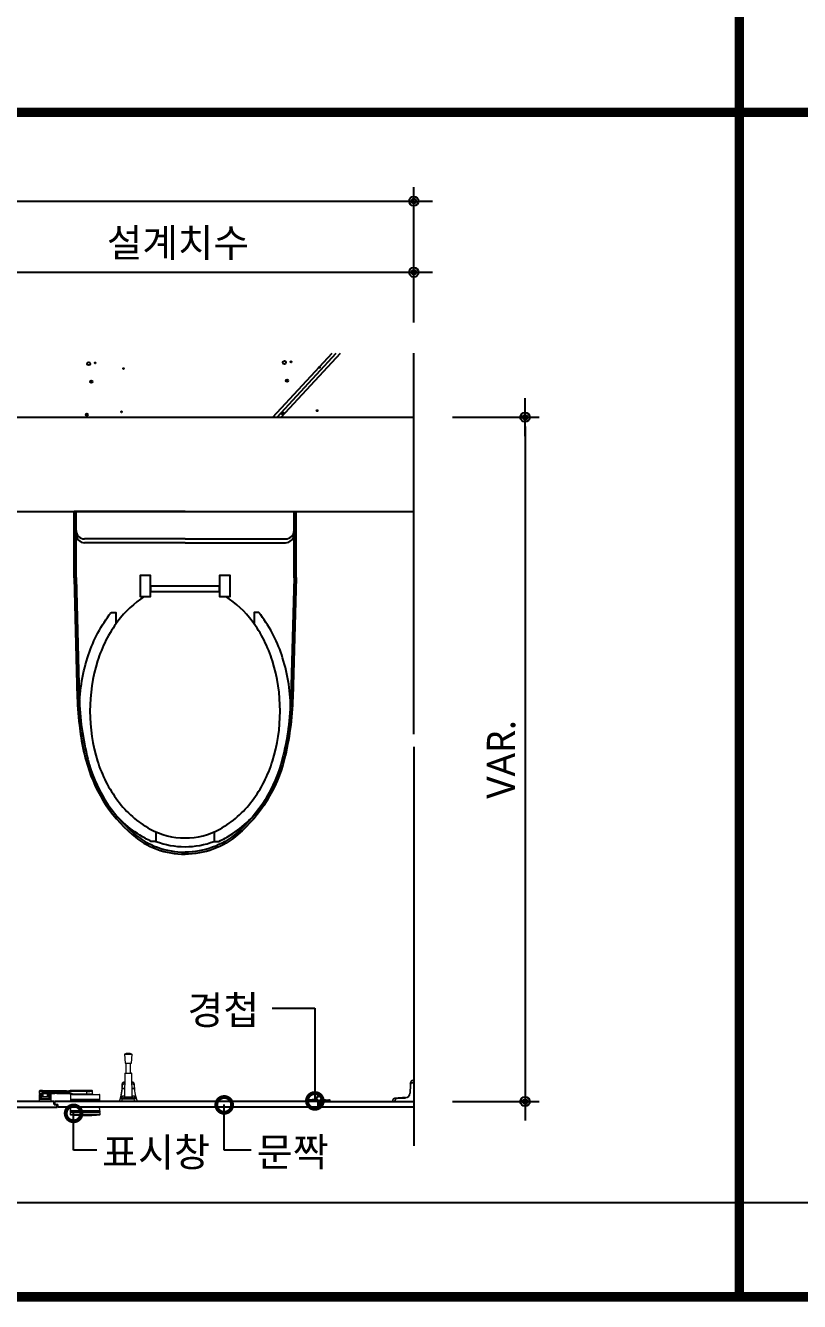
# Model space of a CAD drawing. Extents: x -256 to 8104, y -176 to 5714.
# Drawn here: x 3809 to 4629, y 2764 to 4116 of the extents above; entities that cross this region are included whole.
import ezdxf
from ezdxf.enums import TextEntityAlignment as Align

# ---------------------------------------------------------------- set-up
doc = ezdxf.new("R2010")
doc.units = 0
doc.header["$LTSCALE"] = 30
doc.layers.get('0').update_dxf_attribs({"linetype": 'CONTINUOUS'})
doc.layers.get('DEFPOINTS').update_dxf_attribs({"linetype": 'CONTINUOUS'})
for name, color, linetype in [('0_toilet', 6, 'CONTINUOUS'), ('DIM', 7, 'CONTINUOUS'), ('HAT', 8, 'CONTINUOUS'), ('경첩', 4, 'CONTINUOUS'), ('문자', 3, 'CONTINUOUS'), ('부자재', 4, 'CONTINUOUS'), ('옷걸이', 4, 'CONTINUOUS'), ('잠금쇠(회전형)', 4, 'CONTINUOUS'), ('치수', 1, 'CONTINUOUS'), ('해치', 8, 'CONTINUOUS')]:
    doc.layers.add(name, color=color, linetype=linetype)
doc.styles.add('돋움', font='malgun.ttf')
doc.dimstyles.new('10', dxfattribs={"dimscale": 10, "dimtxt": 3, "dimasz": 1, "dimexe": 1.5, "dimexo": 2, "dimgap": 1, "dimtad": 1, "dimdec": 0, "dimlunit": 6, "dimtxsty": '돋움', "dimblk": 'DIMDOT', "dimcen": -1, "dimdle": 1.5, "dimclrt": 3, "dimazin": 3, "dimtfac": 1, "dimtdec": 0, "dimtix": 1, "dimtmove": 2, "dimatfit": 3, "dimldrblk": 'DIMDOT', "dimarcsym": 0})

# ---------------------------------------------------------------- blocks, each defined once
blk = doc.blocks.new('DIMDOT')
at = {"linetype": 'Continuous'}
blk.add_line((-2, 0), (2, 0), dxfattribs=at)
for radius in [0.5, 0.25]:
    blk.add_circle((0, 0), radius, dxfattribs=at)
blk = doc.blocks.new('*D588')
at = {"layer": 'DEFPOINTS', "color": 0}
for p in [(22429.8, -3171.8), (22429.8, -3896.8), (22526.7, -3896.8)]:
    blk.add_point(p, dxfattribs=at)
at = {"layer": 'DIM', "color": 0, "lineweight": -2, "ltscale": 10}
for p, q in [((22449.8, -3171.8), (22541.7, -3171.8)), ((22526.7, -3181.8), (22526.7, -3886.8)), ((22449.8, -3896.8), (22541.7, -3896.8))]:
    blk.add_line(p, q, dxfattribs=at)
at = {"layer": 'DIM', "color": 0, "lineweight": -2, "xscale": 10, "yscale": 10, "zscale": 10}
for p, rotation in [((22526.7, -3171.8), 90), ((22526.7, -3896.8), 270)]:
    blk.add_blockref('DIMDOT', p, dxfattribs=dict(at, rotation=rotation))
at = {"layer": 'DIM', "color": 3, "insert": (22501.5, -3534.3), "char_height": 30, "attachment_point": 5, "rotation": 90, "style": '돋움'}
blk.add_mtext('VAR.', dxfattribs=at)
blk = doc.blocks.new('_DOTSMALL')
at = {"color": 0, "linetype": 'ByBlock', "const_width": 0.5}
blk.add_lwpolyline([(-0.0625, 0, 1), (0.0625, 0, 1)], format="xyb", close=True, dxfattribs=at)
blk = doc.blocks.new('A$C63EC304E')
at = {"layer": '치수', "color": 1, "xscale": 2.5, "yscale": 2.5, "zscale": 2.5, "rotation": 234.3098741996962}
blk.add_blockref('_DOTSMALL', (0.31, 0.31), dxfattribs=at)
blk = doc.blocks.new('A$C2BC9653E')
at = {"layer": '치수', "xscale": 0.3333333333333333, "yscale": 0.3333333333333333, "zscale": 0.3333333333333333}
blk.add_blockref('A$C63EC304E', (0, 0), dxfattribs=at)
blk = doc.blocks.new('A$C7FC71301')
at = {"layer": '치수', "rotation": 180}
blk.add_blockref('A$C2BC9653E', (0.208, 0.208), dxfattribs=at)
blk = doc.blocks.new('A$C4A20372B')
at = {"layer": '치수'}
blk.add_blockref('A$C7FC71301', (0, 0), dxfattribs=at)
blk = doc.blocks.new('A$C566469F5')
at = {"layer": '치수'}
blk.add_blockref('A$C4A20372B', (0, 0), dxfattribs=at)
blk = doc.blocks.new('A$C7E317CD4')
at = {"layer": '해치', "xscale": 2, "yscale": 2, "zscale": 2}
blk.add_blockref('A$C566469F5', (0, 0), dxfattribs=at)
blk = doc.blocks.new('A$C601D7F27')
at = {"layer": '치수'}
blk.add_blockref('A$C7E317CD4', (0, 0), dxfattribs=at)
blk = doc.blocks.new('A$C38802C08')
at = {"layer": '치수'}
blk.add_blockref('A$C601D7F27', (0, 0), dxfattribs=at)
blk = doc.blocks.new('*D589')
at = {"layer": 'DEFPOINTS', "color": 0}
for p in [(22408.8, -3018.3), (21908.8, -3091.4), (22408.8, -3091.4)]:
    blk.add_point(p, dxfattribs=at)
at = {"layer": 'DIM', "color": 0, "lineweight": -2, "ltscale": 10}
for p, q in [((21908.8, -3071.4), (21908.8, -3003.3)), ((22408.8, -3071.4), (22408.8, -3003.3)), ((21918.8, -3018.3), (22398.8, -3018.3))]:
    blk.add_line(p, q, dxfattribs=at)
at = {"layer": 'DIM', "color": 0, "lineweight": -2, "xscale": 10, "yscale": 10, "zscale": 10, "rotation": 180}
blk.add_blockref('DIMDOT', (21908.8, -3018.3), dxfattribs=at)
at = {"layer": 'DIM', "color": 0, "lineweight": -2, "xscale": 10, "yscale": 10, "zscale": 10}
blk.add_blockref('DIMDOT', (22408.8, -3018.3), dxfattribs=at)
at = {"layer": 'DIM', "color": 3, "insert": (22158.8, -2988.6), "char_height": 30, "attachment_point": 5, "style": '돋움'}
blk.add_mtext('설계치수', dxfattribs=at)
blk = doc.blocks.new('*D590')
at = {"layer": 'DEFPOINTS', "color": 0}
for p in [(22408.8, -2942.9), (20908.8, -3091.4), (22408.8, -3091.4)]:
    blk.add_point(p, dxfattribs=at)
at = {"layer": 'DIM', "color": 0, "lineweight": -2, "ltscale": 10}
for p, q in [((20908.8, -3071.4), (20908.8, -2927.9)), ((22408.8, -3071.4), (22408.8, -2927.9)), ((20918.8, -2942.9), (22398.8, -2942.9))]:
    blk.add_line(p, q, dxfattribs=at)
at = {"layer": 'DIM', "color": 0, "lineweight": -2, "xscale": 10, "yscale": 10, "zscale": 10, "rotation": 180}
blk.add_blockref('DIMDOT', (20908.8, -2942.9), dxfattribs=at)
at = {"layer": 'DIM', "color": 0, "lineweight": -2, "xscale": 10, "yscale": 10, "zscale": 10}
blk.add_blockref('DIMDOT', (22408.8, -2942.9), dxfattribs=at)
at = {"layer": 'DIM', "color": 3, "insert": (21658.8, -2913.3), "char_height": 30, "attachment_point": 5, "style": '돋움'}
blk.add_mtext('설계치수', dxfattribs=at)
blk = doc.blocks.new('A$C10E41893')
at = {"layer": '부자재'}
for p, q in [((6.5, 0), (6.5, 196)), ((123.3, 196), (6.5, 196)), ((123.3, 192.5), (6.5, 192.5)), ((54.8, 0), (54.8, 177.5)), ((61.4, 0), (61.4, 177.5)), ((6.5, 0), (6.5, -196)), ((54.8, 0), (54.8, -177.5)), ((61.4, 0), (61.4, -177.5)), ((123.3, -192.5), (6.5, -192.5)), ((123.3, -196), (6.5, -196))]:
    blk.add_line(p, q, dxfattribs=at)
for points in [[(122.7, 196, -0.012538), (123.3, 196), (334.6, 190.3, -0.055395), (444.7, 175.1, -0.154276), (576.9, 93.3, -0.179504), (611.5, 0, -0.179504)], [(122.8, 192.5, -0.012538), (123.2, 192.5), (334.5, 186.8, -0.055395), (443.8, 171.7, -0.154276), (574.3, 91, -0.179504), (608, 0, -0.179504)], [(572, 51.4), (588.8, 51.4), (588.8, 59.6, 0.021185), (583.3, 70.7, 0.106084), (528.4, 133.7, 0.085733), (452.6, 172.4, 0.075373), (358.7, 186.6, 0.075373), (264.8, 172.4, 0.085733), (189, 133.7, 0.007337), (184.4, 130.1), (184.4, 122), (204.7, 122)], [(156.7, -72, 0.089162), (200.2, -118.7, 0.085733), (270.3, -154.5, 0.075373), (358.7, -167.9, 0.075373), (447.1, -154.5, 0.085733), (517.2, -118.7, 0.106084), (567, -61.6, 0.126931), (582.8, 0, 0.126931), (567, 61.6, 0.106084), (517.2, 118.7, 0.085733), (447.1, 154.5, 0.075373), (358.7, 167.9, 0.075373), (270.3, 154.5, 0.085733), (200.2, 118.7, 0.089162), (156.7, 72)], [(588.8, -51.4, 0.090214), (598.2, 0, 0.090214), (588.8, 51.4, 0.106084)], [(122.7, -196, 0.012538), (123.3, -196), (334.6, -190.3, 0.055395), (444.7, -175.1, 0.154276), (576.9, -93.3, 0.179504), (611.5, 0, 0.179504)], [(122.8, -192.5, 0.012538), (123.2, -192.5), (334.5, -186.8, 0.055395), (443.8, -171.7, 0.154276), (574.3, -91, 0.179504), (608, 0, 0.179504)], [(572, -51.4), (588.8, -51.4), (588.8, -59.6, -0.021185), (583.3, -70.7, -0.106084), (528.4, -133.7, -0.085733), (452.6, -172.4, -0.075373), (358.7, -186.6, -0.075373), (264.8, -172.4, -0.085733), (189, -133.7, -0.007337), (184.4, -130.1), (184.4, -122), (204.7, -122)]]:
    blk.add_lwpolyline(points, format="xyb", dxfattribs=at)
blk.add_lwpolyline([(138, -60.8), (119.3, -60.8), (119.3, -79.5), (156.7, -79.5), (156.7, -60.8), (138, -60.8), (147.3, -60.8), (147.3, 60.8), (138, 60.8), (156.7, 60.8), (156.7, 79.5), (119.3, 79.5), (119.3, 60.8), (138, 60.8), (138, -60.8), (119.3, -60.8)], dxfattribs=at)
for centre, start, end in [((39.8, 177.5), 0, 90), ((46.4, 177.5), 0, 90), ((39.8, -177.5), 270, 0), ((46.4, -177.5), 270, 0)]:
    blk.add_arc(centre, 15, start, end, dxfattribs=at)
blk = doc.blocks.new('DESIGN-22', base_point=(18188.6, -6872.9))
for p, q in [((22408.8, -3507.7), (22408.8, -3104.1)), ((20908.8, -3171.8), (22408.8, -3171.8)), ((20908.8, -3271.8), (22408.8, -3271.8)), ((22408.8, -3521), (22408.8, -3943.6))]:
    blk.add_line(p, q)
at = {"color": 8}
for p, q in [((20672.7, -4003.7), (22635.3, -4003.7)), ((22635.3, -4003.7), (24020.5, -4003.7))]:
    blk.add_line(p, q, dxfattribs=at)
at = {"color": 8, "const_width": 10}
for points in [[(22753.7, -4103.7), (22753.7, -1334.5)], [(20672.7, -2848.7), (24020.5, -2848.7)], [(18236, -4103.7), (24020.5, -4103.7)]]:
    blk.add_lwpolyline(points, dxfattribs=at)
at = {"layer": '0_toilet'}
for p, q in [((22027.8, -3896.8), (21798.8, -3896.8)), ((21798.8, -3902.8), (22030.8, -3902.8)), ((22027.8, -3899.8), (22027.8, -3896.8)), ((22027.8, -3899.8), (22031.5, -3899.8)), ((22307.4, -3896.8), (22028.5, -3896.8)), ((22028.5, -3899.8), (22028.5, -3896.8)), ((22030.8, -3902.8), (22030.8, -3899.8)), ((22031.5, -3902.8), (22031.5, -3899.8)), ((22307.4, -3902.8), (22031.5, -3902.8)), ((22307.4, -3902.8), (22307.4, -3896.8)), ((22308.9, -3896.8), (22408.8, -3896.8)), ((22308.9, -3902.8), (22308.9, -3896.8)), ((22408.8, -3902.8), (22308.9, -3902.8))]:
    blk.add_line(p, q, dxfattribs=at)
at = {"layer": '경첩', "color": 4, "linetype": 'Continuous', "lineweight": 15}
for p, q in [((22405.2, -3879.1), (22404.8, -3888.1)), ((22405, -3877.7), (22404.9, -3880.4)), ((22405, -3877.7), (22405.2, -3877.9)), ((22405, -3888.1), (22405.4, -3879.1)), ((22405.1, -3877.1), (22405.3, -3877.2)), ((22405.3, -3876.6), (22405.2, -3879.1)), ((22405.5, -3878), (22405.6, -3876.6)), ((22407.5, -3876.8), (22407.5, -3877.1)), ((22408.8, -3876.8), (22407.5, -3876.8)), ((22407.5, -3877.1), (22408.8, -3877.1)), ((22407.6, -3876.8), (22407.6, -3876.7)), ((22407.6, -3876.7), (22408.8, -3876.7)), ((22407.7, -3874.6), (22407.7, -3874.3)), ((22408.8, -3874.3), (22407.7, -3874.3)), ((22407.7, -3874.6), (22408.8, -3874.6)), ((22408.8, -3874.6), (22408.8, -3874.3)), ((22408.8, -3876.7), (22408.8, -3874.6)), ((22408.8, -3877.1), (22408.8, -3876.8)), ((22408.8, -3877.1), (22408.8, -3895.3)), ((22391, -3893.2), (22388.5, -3893.4)), ((22389, -3893.2), (22389.1, -3893.1)), ((22389, -3893.2), (22389.2, -3893.3)), ((22392.3, -3892.9), (22389.1, -3893.1)), ((22400, -3892.8), (22391, -3893.2)), ((22391.1, -3893.5), (22400, -3893.1)), ((22392.3, -3892.9), (22392.6, -3893.2)), ((22393, -3892.9), (22393.2, -3893.1)), ((22393.3, -3892.9), (22393.6, -3893.1)), ((22396.7, -3892.7), (22394, -3892.9)), ((22394, -3892.9), (22394.3, -3893.1)), ((22396.7, -3892.7), (22397, -3893)), ((22397.4, -3892.7), (22397.6, -3892.9)), ((22397.7, -3892.7), (22398, -3892.9)), ((22398.4, -3892.6), (22398.6, -3892.9)), ((22399.8, -3892.6), (22398.4, -3892.6)), ((22399.8, -3892.6), (22400, -3892.8)), ((22400, -3892.6), (22399.8, -3892.6)), ((22401, -3892.4), (22401.2, -3892.6)), ((22401.5, -3892.2), (22401.7, -3892.4)), ((22401.8, -3892.1), (22402, -3892.3)), ((22402.2, -3891.9), (22402.4, -3892.1)), ((22402.5, -3891.7), (22402.6, -3891.9)), ((22403.5, -3890.7), (22403.7, -3890.9)), ((22403.7, -3890.5), (22403.9, -3890.7)), ((22404, -3890.1), (22404.1, -3890.3)), ((22404.1, -3889.8), (22404.3, -3890)), ((22404.2, -3889.4), (22404.4, -3889.6)), ((22404.6, -3889.1), (22404.4, -3888.9)), ((22404.4, -3888.9), (22404.6, -3889.1)), ((22404.6, -3887.4), (22404.5, -3888)), ((22404.5, -3888.3), (22404.7, -3888.5)), ((22404.5, -3888.5), (22404.7, -3888.8)), ((22404.7, -3885.3), (22404.6, -3885.7)), ((22404.6, -3885.7), (22404.9, -3885.9)), ((22404.6, -3885.9), (22404.9, -3886.2)), ((22404.6, -3885.9), (22404.6, -3886.9)), ((22404.6, -3886.9), (22404.8, -3887.1)), ((22404.6, -3886.9), (22404.6, -3887)), ((22404.6, -3887), (22404.8, -3887.2)), ((22404.6, -3887), (22404.6, -3887.3)), ((22404.6, -3887.3), (22404.8, -3887.5)), ((22404.6, -3887.3), (22404.6, -3887.4)), ((22404.6, -3887.4), (22404.8, -3887.6)), ((22404.8, -3882.4), (22404.7, -3885.3)), ((22404.7, -3885.3), (22404.9, -3885.5)), ((22404.7, -3885.3), (22404.9, -3885.5)), ((22404.8, -3881.4), (22405.1, -3881.6)), ((22404.8, -3881.4), (22404.8, -3882.1)), ((22404.8, -3882.1), (22405, -3882.3)), ((22404.8, -3882.4), (22405, -3882.6)), ((22404.9, -3880.4), (22405.1, -3880.6)), ((22404.9, -3881.1), (22405.1, -3881.3)), ((22386.6, -3895.7), (22386.3, -3895.7)), ((22386.3, -3895.7), (22386.3, -3896.8)), ((22386.3, -3896.8), (22386.6, -3896.8)), ((22386.6, -3896.8), (22386.6, -3895.7)), ((22386.6, -3896.8), (22388.7, -3896.8)), ((22388.6, -3893.6), (22390, -3893.5)), ((22388.7, -3896.8), (22388.7, -3895.6)), ((22388.7, -3895.6), (22388.8, -3895.6)), ((22388.8, -3895.6), (22389.1, -3895.6)), ((22388.8, -3895.6), (22388.8, -3896.8)), ((22388.8, -3896.8), (22389.1, -3896.8)), ((22389.1, -3896.8), (22389.1, -3895.6)), ((22407.3, -3896.8), (22389.1, -3896.8))]:
    blk.add_line(p, q, dxfattribs=at)
at = {"layer": '경첩', "color": 4, "linetype": 'Continuous', "lineweight": 15, "flags": 128}
for points in [[(22405, -3877.2), (22405.1, -3877.1), (22405.1, -3877.1), (22405.1, -3877.1), (22405.1, -3877.1), (22405.1, -3877.1), (22405.1, -3877.1), (22405.1, -3877.1), (22405.1, -3877.1)], [(22405, -3877.2), (22405, -3877.3), (22405, -3877.4), (22405, -3877.5), (22405, -3877.7)], [(22405.2, -3879.1), (22405.2, -3879.1), (22405.2, -3879.1), (22405.2, -3879.1), (22405.3, -3879.1), (22405.3, -3879.1), (22405.3, -3879.1), (22405.4, -3879.1), (22405.4, -3879.1)], [(22405.6, -3876.6), (22405.5, -3876.6), (22405.5, -3876.6), (22405.4, -3876.6), (22405.4, -3876.6), (22405.4, -3876.6), (22405.3, -3876.6), (22405.3, -3876.6), (22405.3, -3876.6)], [(22391, -3893.2), (22391, -3893.2), (22391, -3893.3), (22391, -3893.3), (22391, -3893.3), (22391, -3893.4), (22391, -3893.4), (22391, -3893.4), (22391.1, -3893.5)], [(22393, -3892.9), (22393, -3892.9), (22393, -3892.9), (22392.9, -3892.9), (22392.8, -3892.9), (22392.7, -3892.9), (22392.6, -3892.9), (22392.5, -3892.9), (22392.3, -3892.9)], [(22394, -3892.9), (22393.9, -3892.9), (22393.8, -3892.9), (22393.7, -3892.9), (22393.6, -3892.9), (22393.5, -3892.9), (22393.4, -3892.9), (22393.4, -3892.9), (22393.4, -3892.9), (22393.3, -3892.9)], [(22397.4, -3892.7), (22397.4, -3892.7), (22397.3, -3892.7), (22397.3, -3892.7), (22397.2, -3892.7), (22397.1, -3892.7), (22397, -3892.7), (22396.9, -3892.7), (22396.7, -3892.7)], [(22398.4, -3892.6), (22398.3, -3892.7), (22398.2, -3892.7), (22398, -3892.7), (22397.9, -3892.7), (22397.8, -3892.7), (22397.8, -3892.7), (22397.7, -3892.7), (22397.7, -3892.7)], [(22400, -3892.8), (22400, -3892.8), (22400, -3892.8), (22400, -3892.9), (22400, -3892.9), (22400, -3892.9), (22400, -3893), (22400, -3893), (22400, -3893.1)], [(22404.4, -3888.9), (22404.4, -3888.9), (22404.4, -3888.9)], [(22404.5, -3888.3), (22404.5, -3888.5), (22404.5, -3888.5)], [(22404.6, -3885.7), (22404.6, -3885.8), (22404.6, -3885.9), (22404.6, -3885.9)], [(22404.7, -3885.3), (22404.7, -3885.3), (22404.7, -3885.3)], [(22404.8, -3888.1), (22404.8, -3888.1), (22404.8, -3888.1), (22404.8, -3888.1), (22404.8, -3888.1), (22404.9, -3888.1), (22404.9, -3888.1), (22405, -3888.1), (22405, -3888.1)], [(22404.9, -3880.4), (22404.9, -3880.5), (22404.9, -3880.6), (22404.9, -3880.8), (22404.9, -3880.9), (22404.9, -3880.9), (22404.9, -3881), (22404.9, -3881), (22404.9, -3881.1)], [(22388.6, -3893.6), (22388.5, -3893.6), (22388.5, -3893.5), (22388.5, -3893.5), (22388.5, -3893.4), (22388.5, -3893.4), (22388.5, -3893.4), (22388.5, -3893.4), (22388.5, -3893.4)]]:
    blk.add_lwpolyline(points, dxfattribs=at)
at = {"layer": '경첩', "color": 4, "linetype": 'Continuous', "lineweight": 15}
for centre, radius, start, end in [((22407.5, -3879.2), 2.35, 90, 177.3017), ((22407.7, -3876.7), 2.35, 90, 177.3017), ((22407.5, -3879.2), 2.1, 90, 177.3017), ((22407.7, -3876.7), 2.1, 90, 177.3017), ((22391.2, -3895.6), 2.35, 92.6983, 180), ((22399.8, -3887.8), 5.25, 272.6983, 357.3017), ((22399.8, -3887.8), 5, 272.6983, 357.3017), ((22399.8, -3887.8), 4.75, 272.6983, 285), ((22399.8, -3887.8), 4.75, 284.9998, 291.7506), ((22399.8, -3887.8), 4.75, 294.9948, 301.2998), ((22399.8, -3887.8), 4.75, 301.2991, 304.3858), ((22399.8, -3887.8), 4.75, 304.3849, 322.5608), ((22399.8, -3887.8), 4.75, 322.5612, 325.6145), ((22399.8, -3887.8), 4.75, 325.6151, 331.8264), ((22399.8, -3887.8), 4.75, 335.0052, 340.234), ((22399.8, -3887.8), 4.75, 340.234, 346.7569), ((22399.8, -3887.8), 4.75, 346.8377, 351.3944), ((22399.8, -3887.8), 4.75, 354.0912, 357.3017), ((22388.7, -3895.7), 2.35, 92.6983, 180), ((22388.7, -3895.7), 2.1, 92.6983, 180), ((22391.2, -3895.6), 2.1, 92.6983, 180), ((22407.3, -3895.3), 1.5, 270, 0)]:
    blk.add_arc(centre, radius, start, end, dxfattribs=at)
at = {"layer": '부자재'}
for p, q in [((22296.7, -3895.9), (22296.7, -3896.8)), ((22307.4, -3896.8), (22296.7, -3896.8)), ((22304.5, -3894.8), (22297.3, -3895.3)), ((22298, -3895.8), (22298, -3896.8)), ((22308.2, -3896.3), (22308.2, -3897.1)), ((22308.4, -3897.1), (22308.2, -3897.1)), ((22308.4, -3896.3), (22308.4, -3897.1)), ((22308.9, -3896.8), (22319.9, -3896.8)), ((22308.9, -3896.8), (22308.9, -3896.8)), ((22311.2, -3894.7), (22319.3, -3895.3)), ((22318.6, -3895.8), (22318.6, -3896.8)), ((22319.9, -3895.9), (22319.9, -3896.8))]:
    blk.add_line(p, q, dxfattribs=at)
at = {"layer": '부자재', "color": 1}
blk.add_circle((22308.3, -3893.6), 2.34, dxfattribs=at)
at = {"layer": '부자재'}
for centre, radius, start, end in [((22308.3, -3893.6), 2.62, 270, 180), ((22297.4, -3895.9), 0.7, 101.7765, 181.6712), ((22298.8, -3896), 0.884, 113.4077, 164.5497), ((22304.4, -3893.5), 1.29, 272.9231, 352.4724), ((22308.7, -3897.9), 1.65, 102.5267, 141.5475), ((22307.9, -3897.9), 1.65, 43.1003, 77.4733), ((22308.4, -3894), 2.86, 280.084, 345.9792), ((22312.2, -3893.5), 1.29, 187.5276, 267.0769), ((22317.8, -3896), 0.884, 15.4503, 67.3004), ((22319.2, -3895.9), 0.7, 358.3288, 78.2235)]:
    blk.add_arc(centre, radius, start, end, dxfattribs=at)
at = {"layer": '옷걸이', "lineweight": 15}
for p, q in [((22102.2, -3846.5), (22103, -3856)), ((22102.2, -3846.5), (22110.2, -3846.5)), ((22109.5, -3856), (22110.2, -3846.5)), ((22103, -3856), (22109.5, -3856)), ((22103.7, -3856), (22103.7, -3866.8)), ((22108.7, -3866.8), (22108.7, -3856)), ((22102.5, -3867.1), (22102.2, -3892.3)), ((22102.4, -3876.2), (22102.3, -3876.2)), ((22102.3, -3876.2), (22102.3, -3876.3)), ((22102.4, -3876.3), (22102.3, -3876.3)), ((22102.3, -3877.8), (22102.3, -3878.2)), ((22102.3, -3877.8), (22102.4, -3877.8)), ((22102.4, -3878.2), (22102.3, -3878.2)), ((22110, -3867.1), (22102.5, -3867.1)), ((22102.7, -3866.8), (22106.2, -3866.8)), ((22106.2, -3866.8), (22109.7, -3866.8)), ((22110.2, -3892.3), (22110, -3867.1)), ((22110.1, -3876.2), (22110, -3876.2)), ((22110.1, -3876.3), (22110, -3876.3)), ((22110.1, -3876.2), (22110.1, -3876.3)), ((22110.1, -3877.8), (22110.1, -3878.2)), ((22110.1, -3877.8), (22110.1, -3877.8)), ((22110.1, -3878.2), (22110.1, -3878.2)), ((22100, -3891.4), (22098.5, -3891.4)), ((22100, -3891.5), (22098.5, -3891.5)), ((22099.9, -3882.5), (22102.3, -3882.5)), ((22102.3, -3883.3), (22099.9, -3883.3)), ((22099.9, -3892), (22100, -3891.4)), ((22111, -3892.3), (22101.4, -3892.3)), ((22110.1, -3882.5), (22112.5, -3882.5)), ((22112.6, -3883.3), (22110.1, -3883.3)), ((22113.9, -3891.4), (22112.5, -3891.4)), ((22112.5, -3891.4), (22112.5, -3892)), ((22113.9, -3891.5), (22112.5, -3891.5)), ((22096.7, -3896.8), (22097.6, -3894.3)), ((22099.1, -3896.8), (22096.7, -3896.8)), ((22097.6, -3894.3), (22097.6, -3894.3)), ((22097.6, -3894.3), (22097.6, -3894.3)), ((22098.5, -3893.5), (22098.4, -3893.5)), ((22098.5, -3893.6), (22098.5, -3893.6)), ((22113.9, -3893.6), (22098.5, -3893.6)), ((22099.9, -3894.3), (22099.1, -3896.8)), ((22113.3, -3896.8), (22099.1, -3896.8)), ((22099.9, -3894.3), (22099.9, -3893.6)), ((22099.9, -3893.6), (22112.5, -3893.6)), ((22112.5, -3894.3), (22099.9, -3894.3)), ((22112.5, -3894.3), (22112.5, -3893.6)), ((22113.3, -3896.8), (22112.5, -3894.3)), ((22115.7, -3896.8), (22113.3, -3896.8)), ((22114, -3893.5), (22113.9, -3893.5)), ((22114, -3893.5), (22113.9, -3893.5)), ((22113.9, -3893.6), (22113.9, -3893.6)), ((22114.9, -3894.3), (22115.7, -3896.8)), ((22114.9, -3894.3), (22114.9, -3894.3)), ((22114.9, -3894.3), (22114.9, -3894.3))]:
    blk.add_line(p, q, dxfattribs=at)
at = {"layer": '옷걸이', "lineweight": 15, "flags": 128}
for points in [[(22102.3, -3876.2), (22102.2, -3876.2), (22101.9, -3876.2), (22101.6, -3876.3), (22101.3, -3876.4), (22101, -3876.5), (22100.7, -3876.6), (22100.4, -3876.8), (22100.2, -3876.9), (22100.1, -3877.1), (22099.9, -3877.4), (22099.8, -3877.6), (22099.8, -3877.8), (22099.8, -3877.9)], [(22102.3, -3876.3), (22101.9, -3876.3), (22101.5, -3876.4), (22101.1, -3876.5), (22100.7, -3876.7), (22100.4, -3876.8), (22100.2, -3877.1), (22100, -3877.3), (22099.8, -3877.6), (22099.8, -3877.9), (22099.8, -3877.9)], [(22099.8, -3879.4), (22099.8, -3879.2), (22099.9, -3878.9), (22100.1, -3878.7), (22100.4, -3878.4), (22100.6, -3878.2), (22101, -3878.1), (22101.4, -3878), (22101.8, -3877.9), (22102.3, -3877.8)], [(22102.3, -3878.2), (22101.8, -3878.2), (22101.5, -3878.3), (22101.1, -3878.4), (22100.8, -3878.6), (22100.5, -3878.7), (22100.3, -3878.9), (22100.2, -3879.2), (22100.1, -3879.4), (22100, -3879.6)], [(22112.6, -3877.9), (22112.6, -3877.9), (22112.6, -3877.7), (22112.6, -3877.5), (22112.5, -3877.3), (22112.3, -3877.1), (22112.1, -3876.9), (22111.9, -3876.7), (22111.6, -3876.5), (22111.4, -3876.4), (22111.1, -3876.3), (22110.7, -3876.3), (22110.4, -3876.2), (22110.1, -3876.2)], [(22112.6, -3877.9), (22112.6, -3877.7), (22112.5, -3877.4), (22112.3, -3877.2), (22112.1, -3876.9), (22111.8, -3876.7), (22111.5, -3876.6), (22111.1, -3876.4), (22110.7, -3876.3), (22110.2, -3876.3), (22110.1, -3876.3)], [(22110.1, -3877.8), (22110.6, -3877.9), (22111, -3877.9), (22111.3, -3878), (22111.7, -3878.2), (22112, -3878.4), (22112.3, -3878.6), (22112.4, -3878.8), (22112.6, -3879.1), (22112.6, -3879.4)], [(22112.4, -3879.6), (22112.3, -3879.3), (22112.2, -3879.1), (22112, -3878.9), (22111.8, -3878.7), (22111.5, -3878.5), (22111.2, -3878.4), (22110.9, -3878.3), (22110.5, -3878.2), (22110.1, -3878.2)], [(22098.3, -3891.6), (22098.3, -3891.6), (22098.3, -3891.6)], [(22098.5, -3891.5), (22098.5, -3891.4), (22098.5, -3891.5)], [(22099.6, -3883.3), (22099.6, -3883.3), (22099.7, -3883.3), (22099.7, -3883.3), (22099.7, -3883.3), (22099.7, -3883.3), (22099.8, -3883.3), (22099.8, -3883.3), (22099.9, -3883.3)], [(22102.3, -3891.1), (22101.7, -3891.1), (22100.4, -3891.1)], [(22112, -3891.1), (22110.5, -3891.1), (22110.2, -3891.1)], [(22112.8, -3883.3), (22112.8, -3883.3), (22112.8, -3883.3), (22112.8, -3883.3), (22112.7, -3883.3), (22112.7, -3883.3), (22112.6, -3883.3), (22112.6, -3883.3), (22112.6, -3883.3)], [(22098.5, -3893.5), (22098.4, -3893.5), (22098.4, -3893.5)], [(22098.5, -3893.5), (22098.5, -3893.6), (22098.5, -3893.6)], [(22098.5, -3893.5), (22098.5, -3893.5), (22098.5, -3893.5)], [(22100.7, -3893.6), (22100.3, -3893.5), (22100.1, -3893.5), (22100, -3893.5), (22100.1, -3893.4), (22100.4, -3893.4), (22100.5, -3893.4)], [(22112, -3893.4), (22112.2, -3893.4), (22112.4, -3893.5), (22112.4, -3893.5), (22112.3, -3893.5), (22111.9, -3893.5), (22111.5, -3893.6)], [(22113.9, -3893.6), (22113.9, -3893.6), (22113.9, -3893.5)], [(22113.9, -3893.5), (22113.9, -3893.5), (22113.9, -3893.5)]]:
    blk.add_lwpolyline(points, dxfattribs=at)
at = {"layer": '옷걸이', "lineweight": 15}
for centre, radius, start, end in [((22106.2, -3856.8), 11, 68.7607, 111.2393), ((22047, -3879.1), 52.8, 356.4511, 359.6096), ((22047, -3879.1), 52.8, 359.6096, 1.2369), ((22100, -3879.4), 0.227, 188.2087, 276.392), ((22047, -3879.3), 53, 356.4511, 359.6096), ((22047, -3877.5), 55.3, 359.6189, 1.2073), ((22102.7, -3867.1), 0.25, 90, 179.5), ((22109.7, -3867.1), 0.25, 0.5, 90), ((22165.4, -3877.5), 55.3, 178.7927, 180.3811), ((22112.4, -3879.4), 0.227, 263.608, 351.7913), ((22165.4, -3879.3), 53, 180.3904, 183.5489), ((22165.4, -3879.1), 52.8, 178.7631, 180.3904), ((22165.4, -3879.1), 52.8, 180.3904, 183.5489), ((22048.3, -3879.4), 51.5, 343.2376, 346.2577), ((22048.7, -3879.2), 51.3, 343.5226, 346.2377), ((22047, -3879.1), 52.8, 346.2317, 355.4136), ((22098.5, -3891.7), 0.25, 90.2728, 166.2395), ((22098.5, -3891.7), 0.247, 89.2585, 165.9158), ((22098, -3891.3), 2.24, 284.8265, 3.5932), ((22098.1, -3891.7), 1.81, 282.0607, 352.5143), ((22047, -3879.1), 53, 346.5097, 355.4136), ((22047, -3879.1), 52.8, 355.4136, 356.451), ((22099.9, -3882.3), 0.23, 185.4574, 275.1888), ((22066, -3879.9), 34.1, 354.2736, 355.5668), ((22100.3, -3891.5), 0.376, 79.9393, 150.5456), ((22100.2, -3891.4), 0.248, 89.5881, 179.723), ((22100.4, -3891.4), 0.307, 84.7786, 118.9817), ((22100, -3892), 1.43, 284.1057, 346.9245), ((22112.4, -3892), 1.44, 193.1186, 255.9655), ((22112.1, -3891.4), 0.271, 58.6344, 97.6053), ((22112.1, -3891.5), 0.4, 32.0092, 97.8083), ((22114.5, -3891.3), 2.24, 176.3909, 255.1894), ((22112.2, -3891.4), 0.248, 0.277, 90.4119), ((22112.5, -3882.3), 0.23, 264.8112, 354.5426), ((22146.5, -3879.9), 34.1, 184.4333, 185.7264), ((22114.3, -3891.7), 1.8, 186.7864, 258.2605), ((22165.4, -3879.1), 53, 184.5864, 193.4903), ((22165.4, -3879.1), 52.8, 183.5489, 184.5865), ((22165.4, -3879.1), 52.8, 184.5864, 193.7683), ((22113.9, -3891.7), 0.25, 13.7617, 89.4531), ((22113.9, -3891.7), 0.247, 14.0842, 90.7415), ((22163.6, -3879.3), 51.2, 193.7584, 196.469), ((22164.4, -3879.4), 51.7, 193.7493, 196.7564), ((22098.7, -3894.7), 1.17, 101.397, 160.6752), ((22098.5, -3894.6), 1, 89.9937, 161.8081), ((22106.3, -3492.5), 401.1, 269.1968, 270.7316), ((22113.9, -3894.6), 1, 18.1919, 90.0063), ((22113.8, -3894.7), 1.16, 19.2937, 79.3942)]:
    blk.add_arc(centre, radius, start, end, dxfattribs=at)
at = {"layer": '잠금쇠(회전형)', "linetype": 'Continuous', "lineweight": 15}
for p, q in [((22012, -3885.7), (22012, -3888.2)), ((22012, -3888.2), (22015.3, -3888.2)), ((22012, -3889.8), (22012, -3896.8)), ((22012.4, -3889.8), (22012, -3889.8)), ((22012.4, -3894.8), (22012.4, -3889.8)), ((22012.4, -3889.8), (22012.9, -3889.8)), ((22014.4, -3885.2), (22012.5, -3885.2)), ((22012.5, -3889.3), (22012.9, -3889.3)), ((22012.9, -3889.8), (22012.9, -3889.3)), ((22012.9, -3889.3), (22014.8, -3889.3)), ((22012.9, -3889.8), (22012.9, -3894.4)), ((22014.8, -3889.8), (22012.9, -3889.8)), ((22013, -3890.3), (22014.8, -3890.3)), ((22013, -3894.4), (22013, -3890.3)), ((22013.5, -3890.8), (22013, -3890.3)), ((22013.5, -3890.8), (22013.5, -3894.3)), ((22014.8, -3890.8), (22013.5, -3890.8)), ((22014, -3891.8), (22014, -3893.3)), ((22021.2, -3891.8), (22014, -3891.8)), ((22014.3, -3891.6), (22021, -3891.6)), ((22014.8, -3889.8), (22014.8, -3889.3)), ((22014.8, -3889.3), (22015.8, -3889.3)), ((22014.8, -3890.3), (22014.8, -3889.8)), ((22015.3, -3889.8), (22014.8, -3889.8)), ((22014.8, -3890.3), (22014.8, -3890.8)), ((22014.8, -3890.3), (22015.3, -3890.3)), ((22015.8, -3890.8), (22014.8, -3890.8)), ((22015.3, -3888.2), (22015.3, -3888.2)), ((22015.3, -3889.8), (22015.3, -3890.3)), ((22015.8, -3889.8), (22015.3, -3889.8)), ((22015.3, -3890.3), (22015.8, -3890.3)), ((22015.8, -3888.7), (22015.8, -3891.6)), ((22040.8, -3885.4), (22018.3, -3885.4)), ((22040.8, -3885.4), (22018.3, -3885.4)), ((22018.3, -3885.4), (22018.3, -3885.4)), ((22018.3, -3885.7), (22062.3, -3885.7)), ((22018.3, -3886.2), (22018.3, -3885.7)), ((22018.3, -3886.2), (22018.3, -3887.7)), ((22062.3, -3886.2), (22018.3, -3886.2)), ((22044.7, -3887.7), (22018.3, -3887.7)), ((22020.8, -3891.6), (22020.8, -3888.7)), ((22020.8, -3889.3), (22021.8, -3889.3)), ((22021.3, -3889.8), (22020.8, -3889.8)), ((22020.8, -3890.3), (22021.3, -3890.3)), ((22021.8, -3890.8), (22020.8, -3890.8)), ((22021, -3891.6), (22022.3, -3891.6)), ((22022.5, -3891.8), (22021.2, -3891.8)), ((22021.3, -3888.2), (22028.5, -3888.2)), ((22021.8, -3889.8), (22021.3, -3889.8)), ((22021.3, -3890.3), (22021.3, -3889.8)), ((22021.3, -3890.3), (22021.8, -3890.3)), ((22021.8, -3889.3), (22021.8, -3889.8)), ((22021.8, -3889.3), (22023.7, -3889.3)), ((22023.7, -3889.8), (22021.8, -3889.8)), ((22021.8, -3889.8), (22021.8, -3890.3)), ((22021.8, -3890.3), (22023.5, -3890.3)), ((22021.8, -3890.3), (22021.8, -3890.8)), ((22023, -3890.8), (22021.8, -3890.8)), ((22022.5, -3893.3), (22022.5, -3891.8)), ((22023.5, -3890.3), (22023, -3890.8)), ((22023, -3894.3), (22023, -3890.8)), ((22023.5, -3890.3), (22023.5, -3894.4)), ((22023.7, -3889.3), (22023.7, -3889.8)), ((22023.7, -3889.3), (22024, -3889.3)), ((22023.7, -3894.4), (22023.7, -3889.8)), ((22023.7, -3889.8), (22024.1, -3889.8)), ((22024.1, -3889.8), (22024.1, -3894.8)), ((22024.5, -3889.8), (22024.1, -3889.8)), ((22024.5, -3896.8), (22024.5, -3889.8)), ((22030.5, -3888.2), (22043.5, -3888.2)), ((22040.8, -3885.4), (22040.8, -3885.4)), ((22043.5, -3888.2), (22043.5, -3888.2)), ((22068, -3885.2), (22044.7, -3885.2)), ((22045, -3889.8), (22045, -3894.7)), ((22046.4, -3889.2), (22046.3, -3889.1)), ((22076, -3889.7), (22046.5, -3889.7)), ((22047.1, -3889.2), (22047.1, -3888.7)), ((22047.1, -3888.7), (22062.3, -3888.7)), ((22047.1, -3889.2), (22075.5, -3889.2)), ((22062.3, -3885.7), (22062.3, -3886.2)), ((22062.3, -3888.7), (22062.3, -3886.2)), ((22062.3, -3889.2), (22062.3, -3888.7)), ((22062.3, -3888.7), (22068.5, -3888.7)), ((22068.5, -3888.7), (22068.5, -3885.7)), ((22076, -3894.7), (22076, -3889.7)), ((22012, -3896.8), (22024.5, -3896.8)), ((22024.1, -3894.8), (22012.4, -3894.8)), ((22012.9, -3894.4), (22013, -3894.4)), ((22013, -3894.4), (22013.1, -3894.3)), ((22013.1, -3894.3), (22023.4, -3894.3)), ((22014, -3893.3), (22021.2, -3893.3)), ((22021, -3893.6), (22014.3, -3893.6)), ((22022.3, -3893.6), (22021, -3893.6)), ((22021.2, -3893.3), (22022.5, -3893.3)), ((22023.4, -3894.3), (22023.5, -3894.4)), ((22023.5, -3894.4), (22023.7, -3894.4)), ((22076, -3894.7), (22045, -3894.7)), ((22045, -3894.8), (22045, -3896.6)), ((22045, -3894.8), (22076, -3894.8)), ((22045, -3896.6), (22076, -3896.6)), ((22075.8, -3896.8), (22045.3, -3896.8)), ((22075.6, -3902.9), (22045.5, -3902.9)), ((22045.6, -3902.8), (22060.5, -3902.8)), ((22052.8, -3894.7), (22052.8, -3894.8)), ((22060.5, -3902.8), (22075.4, -3902.8)), ((22068.3, -3894.8), (22068.3, -3894.7)), ((22072.9, -3894.8), (22072.9, -3894.7)), ((22075, -3894.8), (22075, -3894.7)), ((22075, -3894.8), (22075, -3894.7)), ((22076, -3896.6), (22076, -3894.8)), ((22044.8, -3906.8), (22044.8, -3907.8)), ((22076.3, -3906.8), (22044.8, -3906.8)), ((22076.3, -3907.8), (22044.8, -3907.8)), ((22044.8, -3908.8), (22044.8, -3910.4)), ((22076.3, -3908.8), (22044.8, -3908.8)), ((22044.8, -3910.4), (22060.5, -3910.4)), ((22060.5, -3910.9), (22045.2, -3910.9)), ((22075.8, -3908.3), (22045.3, -3908.3)), ((22075.8, -3908.3), (22045.3, -3908.3)), ((22048.4, -3911.2), (22072.7, -3911.2)), ((22048.4, -3911.2), (22060.5, -3911.2)), ((22072.4, -3911.2), (22048.7, -3911.2)), ((22054.9, -3911.3), (22066.1, -3911.3)), ((22054.9, -3911.3), (22054.9, -3911.3)), ((22057.8, -3911.4), (22057.8, -3911.3)), ((22058.3, -3911.6), (22062.7, -3911.6)), ((22058.4, -3911.6), (22062.7, -3911.6)), ((22058.7, -3911.3), (22058.7, -3911.5)), ((22058.7, -3911.5), (22062.3, -3911.5)), ((22062.3, -3911.6), (22058.8, -3911.6)), ((22060.5, -3910.4), (22076.3, -3910.4)), ((22075.8, -3910.9), (22060.5, -3910.9)), ((22060.5, -3911.2), (22072.7, -3911.2)), ((22062.3, -3911.5), (22062.3, -3911.3)), ((22063.2, -3911.3), (22063.2, -3911.4)), ((22066.1, -3911.3), (22066.3, -3911.3)), ((22076.3, -3907.8), (22076.3, -3906.8)), ((22076.3, -3910.4), (22076.3, -3908.8))]:
    blk.add_line(p, q, dxfattribs=at)
at = {"layer": '잠금쇠(회전형)', "linetype": 'Continuous', "lineweight": 15, "flags": 128}
for points in [[(22018.3, -3885.4), (22017.6, -3885.4), (22017, -3885.4), (22016.4, -3885.4), (22015.8, -3885.4), (22015.3, -3885.3), (22014.9, -3885.3), (22014.6, -3885.3), (22014.4, -3885.3), (22014.4, -3885.2), (22014.4, -3885.2)], [(22054.8, -3911.4), (22054.7, -3911.4), (22054.6, -3911.4), (22054.6, -3911.4), (22054.7, -3911.3), (22054.9, -3911.3)], [(22058.8, -3911.6), (22058.8, -3911.6), (22058.8, -3911.6), (22058.7, -3911.6), (22058.7, -3911.5), (22058.7, -3911.5), (22058.7, -3911.5), (22058.7, -3911.5), (22058.7, -3911.5)], [(22062.3, -3911.6), (22062.3, -3911.6), (22062.3, -3911.6), (22062.3, -3911.6), (22062.3, -3911.5), (22062.3, -3911.5), (22062.3, -3911.5), (22062.3, -3911.5), (22062.3, -3911.5)], [(22066.3, -3911.3), (22066.3, -3911.3), (22066.4, -3911.4), (22066.5, -3911.4), (22066.4, -3911.4), (22066.2, -3911.4)]]:
    blk.add_lwpolyline(points, dxfattribs=at)
at = {"layer": '잠금쇠(회전형)', "linetype": 'Continuous', "lineweight": 15}
for centre, radius, start, end in [((22012.5, -3885.7), 0.5, 90, 180), ((22018.3, -3839.8), 46.4, 262.2082, 269.9516), ((22018.3, -3927.7), 39.9, 90.0704, 99.0775), ((22012.5, -3889.8), 0.5, 90, 180), ((22012.9, -3889.8), 0.485, 91.9622, 181.8362), ((22018.3, -3846.8), 38.9, 261.4299, 269.9411), ((22014.3, -3891.8), 0.25, 90, 180), ((22014.8, -3889.8), 0.5, 0, 90), ((22014.8, -3890.3), 0.5, 270, 0), ((22018.3, -3928.5), 40.4, 85.7371, 94.238), ((22015.3, -3888.7), 0.5, 0.4364, 88.0475), ((22018.3, -3916.3), 27.7, 84.8219, 95.1479), ((22021.3, -3888.7), 0.5, 89.9688, 179.9724), ((22021.8, -3889.8), 0.5, 90, 180), ((22021.8, -3890.3), 0.5, 180, 270), ((22022.3, -3891.8), 0.25, 0, 90), ((22023.6, -3889.8), 0.485, 358.1638, 88.0378), ((22024, -3889.8), 0.5, 0, 90), ((22029.5, -3927.6), 39.3, 88.5426, 91.4397), ((22040.8, -3845.8), 39.6, 270.014, 275.6703), ((22036, -3867.2), 22.3, 289.4853, 292.988), ((22043.5, -3889.8), 1.56, 359.595, 89.9503), ((22044.8, -3889.3), 1.54, 8.6008, 92.9035), ((22067, -3937.5), 52.5, 113.1385, 114.7084), ((22047.1, -3889.9), 1.18, 89.4884, 132.259), ((22048, -3889.1), 1.69, 184.5827, 202.3275), ((22047.1, -3889.8), 0.588, 82.6337, 171.8516), ((22062.2, -3846.9), 38.8, 270.0516, 278.5774), ((22062.2, -3839.9), 46.3, 270.0429, 277.7974), ((22068, -3885.7), 0.5, 0, 90), ((22069, -3888.7), 0.5, 180, 270), ((22075.5, -3889.7), 0.5, 0, 90), ((22013.2, -3895.2), 0.816, 110.8265, 158.264), ((22014.3, -3893.3), 0.25, 180, 270), ((22022.3, -3893.3), 0.25, 270, 0), ((22023.4, -3895.2), 0.816, 21.736, 69.1735), ((22055.8, -3906.8), 11, 159.2996, 180), ((22045.3, -3896.6), 0.25, 180, 270), ((22045.6, -3903), 0.15, 90, 159.2996), ((22075.4, -3903), 0.15, 20.7004, 90), ((22065.2, -3906.8), 11, 0, 20.7004), ((22075.8, -3896.6), 0.25, 270, 0), ((22044.8, -3908.3), 0.5, 0, 90), ((22044.8, -3908.3), 0.5, 270, 0), ((22045.3, -3910.4), 0.5, 180, 264.5584), ((22060.5, -3750.3), 161.3, 264.5584, 265.686), ((22048.4, -3911), 0.125, 265.686, 270), ((22048.7, -3911.1), 0.125, 235.4626, 265.7969), ((22060.5, -3750.2), 161.5, 265.7969, 269.2276), ((22054.8, -3913.1), 1.78, 88.6382, 96.0273), ((22060.8, -3830.7), 80.9, 265.7789, 267.8287), ((22060.9, -3830.7), 80.8, 266.5383, 267.829), ((22057.7, -3911.4), 0.114, 281.5317, 6.6087), ((22058.8, -3880.8), 30.7, 268.0585, 270.0013), ((22058.7, -3888.9), 22.6, 267.7351, 270.0014), ((22062.3, -3889.1), 22.4, 269.9881, 272.2754), ((22062.3, -3881.1), 30.5, 269.9897, 271.9505), ((22060.5, -3750.2), 161.5, 270.7724, 274.2031), ((22060.2, -3830.7), 80.8, 272.171, 273.4617), ((22063.3, -3911.4), 0.114, 173.3913, 258.4683), ((22060.3, -3830.7), 80.9, 272.1713, 274.2211), ((22066.2, -3911.3), 0.0882, 204.5731, 265.3621), ((22066.3, -3912.5), 1.13, 83.0858, 90.7191), ((22072.4, -3911.1), 0.125, 274.2031, 304.5374), ((22060.5, -3750.3), 161.3, 274.314, 275.4416), ((22072.7, -3911), 0.125, 270, 274.314), ((22076.3, -3908.3), 0.5, 90, 180), ((22076.3, -3908.3), 0.5, 180, 270), ((22075.8, -3910.4), 0.5, 275.4416, 0)]:
    blk.add_arc(centre, radius, start, end, dxfattribs=at)
at = {"layer": '치수'}
for p, q in [((22258.9, -3797.8), (22303.9, -3797.8)), ((22303.9, -3797.8), (22303.9, -3894)), ((22207.9, -3948.4), (22207.9, -3899.9)), ((22048.3, -3948.4), (22048.3, -3909.3)), ((22073, -3948.4), (22048.3, -3948.4)), ((22236.4, -3948.4), (22207.9, -3948.4))]:
    blk.add_line(p, q, dxfattribs=at)
at = {"layer": '해치'}
for p, q in [((22259.6, -3171.8), (22322.3, -3104.1)), ((22268.4, -3171.8), (22331.1, -3104.1))]:
    blk.add_line(p, q, dxfattribs=at)
at = {"layer": '해치', "color": 2}
blk.add_line((22264, -3171.8), (22326.7, -3104.1), dxfattribs=at)
at = {"layer": '해치'}
for centre, radius in [((22064.3, -3115.1), 1.68), ((22071.2, -3114.3), 0.56), ((22101.2, -3120.3), 0.56), ((22271.7, -3113.9), 1.68), ((22278.7, -3113.1), 0.56), ((22308.7, -3119.1), 0.56), ((22067.1, -3134.2), 1.12), ((22274.5, -3133.1), 1.12), ((22062.3, -3169.1), 1.12), ((22099, -3166.1), 0.559), ((22269.7, -3167.7), 1.12), ((22306.4, -3164.9), 0.559)]:
    blk.add_circle(centre, radius, dxfattribs=at)
at = {"layer": 'HAT', "xscale": 0.6000000000003638, "yscale": 0.6000000000003638, "zscale": 0.6000000000003638, "rotation": 270}
blk.add_blockref('A$C10E41893', (22166.4, -3267.9), dxfattribs=at)
at = {"layer": '해치', "yscale": 20, "zscale": 20}
for p, xscale, rotation in [((22212.1, -3896.2), -20, 89.99999999999994), ((22299.8, -3892), 20, 270), ((22052.5, -3905.2), -20, 89.99999999999994)]:
    blk.add_blockref('A$C38802C08', p, dxfattribs=dict(at, xscale=xscale, rotation=rotation))
at = {"layer": '문자', "style": '돋움'}
for s, p in [('경첩', (22207, -3799.5)), ('표시창', (22135.7, -3950.1)), ('문짝', (22280.5, -3950.1))]:
    blk.add_text(s, height=30.34, dxfattribs=at).set_placement(p, align=Align.MIDDLE)
at = {"layer": 'DIM', "ltscale": 10}
for base, p1, picture, middle in [((22408.8, -2942.9), (20908.8, -3091.4), '*D590', (21658.8, -2913.3)), ((22408.8, -3018.3), (21908.8, -3091.4), '*D589', (22158.8, -2988.6))]:
    dim = blk.add_linear_dim(base=base, p1=p1, p2=(22408.8, -3091.4), text='설계치수', dimstyle='10', override={"dimtxsty": '돋움'}, dxfattribs=at)
    dim.commit()
    dim.dimension.update_dxf_attribs({"geometry": picture, "text_midpoint": middle})
dim = blk.add_linear_dim(base=(22526.7, -3896.8), p1=(22429.8, -3171.8), p2=(22429.8, -3896.8), angle=90, text='VAR.', dimstyle='10', override={"dimtxsty": '돋움'}, dxfattribs=at)
dim.commit()
dim.dimension.update_dxf_attribs({"geometry": '*D588', "text_midpoint": (22501.5, -3534.3)})

msp = doc.modelspace()

# ---------------------------------------------------------------- block references
msp.add_blockref('DESIGN-22', (0, 0))

doc.saveas('drawing.dxf')
